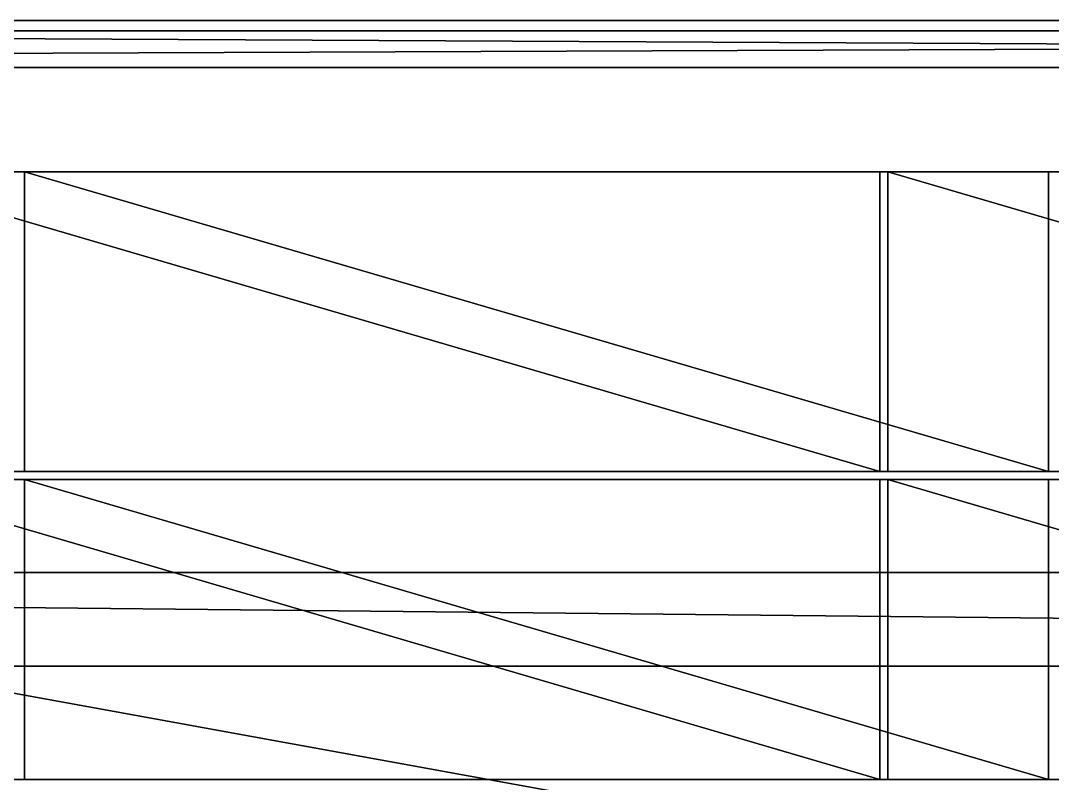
# Model space of a CAD drawing. Header units: millimetres. Extents: x -3100 to 14040, y -1280 to 1295.
# Drawn here: x 5416 to 6959, y 155 to 1295 of the extents above; entities that cross this region are included whole.
import ezdxf

# ---------------------------------------------------------------- set-up
doc = ezdxf.new("R2010")
doc.units = ezdxf.units.MM

msp = doc.modelspace()

# ---------------------------------------------------------------- linework, layer by layer
at = {"layer": 'CAD_75LAB'}
for points in [[(14040, 1295, 1250), (-40, 1295, 1250), (-40, 1295, 1320)], [(14040, 1295, 1320), (14040, 1295, 1250), (-40, 1295, 1320)], [(14040, 1225, 1250), (-40, 1225, 1250), (-40, 1295, 1250)], [(14040, 1295, 1250), (14040, 1225, 1250), (-40, 1295, 1250)], [(14040, 1225, 1320), (-40, 1295, 1320), (-40, 1225, 1320)], [(14040, 1295, 1320), (-40, 1295, 1320), (14040, 1225, 1320)], [(14040, 1280, 1160), (-40, 1280, 1160), (-40, 1280, 1250)], [(14040, 1280, 1250), (14040, 1280, 1160), (-40, 1280, 1250)], [(14040, -1280, 1160), (-40, -1280, 1160), (-40, 1280, 1160)], [(14040, 1280, 1160), (14040, -1280, 1160), (-40, 1280, 1160)], [(14040, -1280, 1250), (-40, 1280, 1250), (-40, -1280, 1250)], [(14040, 1280, 1250), (-40, 1280, 1250), (14040, -1280, 1250)], [(14040, 1280, 3995), (14040, 1280, 3940), (-40, 1280, 3940)], [(14040, 1280, 3995), (-40, 1280, 3940), (-40, 1280, 3995)], [(14040, 1280, 3940), (-40, 1225, 3940), (-40, 1280, 3940)], [(14040, 1280, 3940), (14040, 1225, 3940), (-40, 1225, 3940)], [(14040, 1280, 3995), (-40, 1280, 3995), (-40, 1225, 3995)], [(14040, 1280, 3995), (-40, 1225, 3995), (14040, 1225, 3995)], [(14040, 1225, 3995), (-40, 1225, 3940), (14040, 1225, 3940)], [(14040, 1225, 3995), (-40, 1225, 3995), (-40, 1225, 3940)], [(14040, 1225, 1250), (-40, 1225, 1320), (-40, 1225, 1250)], [(14040, 1225, 1320), (-40, 1225, 1320), (14040, 1225, 1250)], [(6701, 1069, 1367), (6701, 1069, 1253), (5170, 1069, 1253)], [(6701, 1069, 1367), (5170, 1069, 1253), (5170, 1069, 1367)], [(6701, 621, 1253), (5170, 621, 1253), (5170, 1069, 1253)], [(6701, 1069, 1253), (6701, 621, 1253), (5170, 1069, 1253)], [(6701, 621, 1367), (5170, 1069, 1367), (5170, 621, 1367)], [(6701, 1069, 1367), (5170, 1069, 1367), (6701, 621, 1367)], [(6701, 1069, 1487), (6701, 1069, 1373), (5170, 1069, 1373)], [(6701, 1069, 1487), (5170, 1069, 1373), (5170, 1069, 1487)], [(6701, 621, 1373), (5170, 621, 1373), (5170, 1069, 1373)], [(6701, 1069, 1373), (6701, 621, 1373), (5170, 1069, 1373)], [(6701, 621, 1487), (5170, 1069, 1487), (5170, 621, 1487)], [(6701, 1069, 1487), (5170, 1069, 1487), (6701, 621, 1487)], [(6701, 1069, 1607), (6701, 1069, 1493), (5170, 1069, 1493)], [(6701, 1069, 1607), (5170, 1069, 1493), (5170, 1069, 1607)], [(6701, 621, 1493), (5170, 621, 1493), (5170, 1069, 1493)], [(6701, 1069, 1493), (6701, 621, 1493), (5170, 1069, 1493)], [(6701, 621, 1607), (5170, 1069, 1607), (5170, 621, 1607)], [(6701, 1069, 1607), (5170, 1069, 1607), (6701, 621, 1607)], [(5422, 621, 1613), (5422, 1069, 1727), (5422, 1069, 1613)], [(5422, 621, 1727), (5422, 1069, 1727), (5422, 621, 1613)], [(6953, 1069, 1727), (6953, 1069, 1613), (5422, 1069, 1613)], [(6953, 1069, 1727), (5422, 1069, 1613), (5422, 1069, 1727)], [(6953, 621, 1613), (5422, 621, 1613), (5422, 1069, 1613)], [(6953, 1069, 1613), (6953, 621, 1613), (5422, 1069, 1613)], [(6953, 621, 1727), (5422, 1069, 1727), (5422, 621, 1727)], [(6953, 1069, 1727), (5422, 1069, 1727), (6953, 621, 1727)], [(5422, 621, 1733), (5422, 1069, 1847), (5422, 1069, 1733)], [(5422, 621, 1847), (5422, 1069, 1847), (5422, 621, 1733)], [(6953, 1069, 1847), (6953, 1069, 1733), (5422, 1069, 1733)], [(6953, 1069, 1847), (5422, 1069, 1733), (5422, 1069, 1847)], [(6953, 621, 1733), (5422, 621, 1733), (5422, 1069, 1733)], [(6953, 1069, 1733), (6953, 621, 1733), (5422, 1069, 1733)], [(6953, 621, 1847), (5422, 1069, 1847), (5422, 621, 1847)], [(6953, 1069, 1847), (5422, 1069, 1847), (6953, 621, 1847)], [(5422, 621, 1853), (5422, 1069, 1967), (5422, 1069, 1853)], [(5422, 621, 1967), (5422, 1069, 1967), (5422, 621, 1853)], [(6953, 1069, 1967), (6953, 1069, 1853), (5422, 1069, 1853)], [(6953, 1069, 1967), (5422, 1069, 1853), (5422, 1069, 1967)], [(6953, 621, 1853), (5422, 621, 1853), (5422, 1069, 1853)], [(6953, 1069, 1853), (6953, 621, 1853), (5422, 1069, 1853)], [(6953, 621, 1967), (5422, 1069, 1967), (5422, 621, 1967)], [(6953, 1069, 1967), (5422, 1069, 1967), (6953, 621, 1967)], [(5422, 621, 1973), (5422, 1069, 2087), (5422, 1069, 1973)], [(5422, 621, 2087), (5422, 1069, 2087), (5422, 621, 1973)], [(6953, 1069, 2087), (6953, 1069, 1973), (5422, 1069, 1973)], [(6953, 1069, 2087), (5422, 1069, 1973), (5422, 1069, 2087)], [(6953, 621, 1973), (5422, 621, 1973), (5422, 1069, 1973)], [(6953, 1069, 1973), (6953, 621, 1973), (5422, 1069, 1973)], [(6953, 621, 2087), (5422, 1069, 2087), (5422, 621, 2087)], [(6953, 1069, 2087), (5422, 1069, 2087), (6953, 621, 2087)], [(5422, 621, 2093), (5422, 1069, 2207), (5422, 1069, 2093)], [(5422, 621, 2207), (5422, 1069, 2207), (5422, 621, 2093)], [(6953, 1069, 2207), (6953, 1069, 2093), (5422, 1069, 2093)], [(6953, 1069, 2207), (5422, 1069, 2093), (5422, 1069, 2207)], [(6953, 621, 2093), (5422, 621, 2093), (5422, 1069, 2093)], [(6953, 1069, 2093), (6953, 621, 2093), (5422, 1069, 2093)], [(6953, 621, 2207), (5422, 1069, 2207), (5422, 621, 2207)], [(6953, 1069, 2207), (5422, 1069, 2207), (6953, 621, 2207)], [(5422, 621, 2213), (5422, 1069, 2327), (5422, 1069, 2213)], [(5422, 621, 2327), (5422, 1069, 2327), (5422, 621, 2213)], [(6953, 1069, 2327), (6953, 1069, 2213), (5422, 1069, 2213)], [(6953, 1069, 2327), (5422, 1069, 2213), (5422, 1069, 2327)], [(6953, 621, 2213), (5422, 621, 2213), (5422, 1069, 2213)], [(6953, 1069, 2213), (6953, 621, 2213), (5422, 1069, 2213)], [(6953, 621, 2327), (5422, 1069, 2327), (5422, 621, 2327)], [(6953, 1069, 2327), (5422, 1069, 2327), (6953, 621, 2327)], [(5422, 621, 2333), (5422, 1069, 2447), (5422, 1069, 2333)], [(5422, 621, 2447), (5422, 1069, 2447), (5422, 621, 2333)], [(6953, 1069, 2447), (6953, 1069, 2333), (5422, 1069, 2333)], [(6953, 1069, 2447), (5422, 1069, 2333), (5422, 1069, 2447)], [(6953, 621, 2333), (5422, 621, 2333), (5422, 1069, 2333)], [(6953, 1069, 2333), (6953, 621, 2333), (5422, 1069, 2333)], [(6953, 621, 2447), (5422, 1069, 2447), (5422, 621, 2447)], [(6953, 1069, 2447), (5422, 1069, 2447), (6953, 621, 2447)], [(5422, 621, 2453), (5422, 1069, 2567), (5422, 1069, 2453)], [(5422, 621, 2567), (5422, 1069, 2567), (5422, 621, 2453)], [(6953, 1069, 2567), (6953, 1069, 2453), (5422, 1069, 2453)], [(6953, 1069, 2567), (5422, 1069, 2453), (5422, 1069, 2567)], [(6953, 621, 2453), (5422, 621, 2453), (5422, 1069, 2453)], [(6953, 1069, 2453), (6953, 621, 2453), (5422, 1069, 2453)], [(6953, 621, 2567), (5422, 1069, 2567), (5422, 621, 2567)], [(6953, 1069, 2567), (5422, 1069, 2567), (6953, 621, 2567)], [(5422, 621, 2573), (5422, 1069, 2687), (5422, 1069, 2573)], [(5422, 621, 2687), (5422, 1069, 2687), (5422, 621, 2573)], [(6953, 1069, 2687), (6953, 1069, 2573), (5422, 1069, 2573)], [(6953, 1069, 2687), (5422, 1069, 2573), (5422, 1069, 2687)], [(6953, 621, 2573), (5422, 621, 2573), (5422, 1069, 2573)], [(6953, 1069, 2573), (6953, 621, 2573), (5422, 1069, 2573)], [(6953, 621, 2687), (5422, 1069, 2687), (5422, 621, 2687)], [(6953, 1069, 2687), (5422, 1069, 2687), (6953, 621, 2687)], [(5422, 621, 2693), (5422, 1069, 2807), (5422, 1069, 2693)], [(5422, 621, 2807), (5422, 1069, 2807), (5422, 621, 2693)], [(6953, 1069, 2807), (6953, 1069, 2693), (5422, 1069, 2693)], [(6953, 1069, 2807), (5422, 1069, 2693), (5422, 1069, 2807)], [(6953, 621, 2693), (5422, 621, 2693), (5422, 1069, 2693)], [(6953, 1069, 2693), (6953, 621, 2693), (5422, 1069, 2693)], [(6953, 621, 2807), (5422, 1069, 2807), (5422, 621, 2807)], [(6953, 1069, 2807), (5422, 1069, 2807), (6953, 621, 2807)], [(5422, 621, 2813), (5422, 1069, 2927), (5422, 1069, 2813)], [(5422, 621, 2927), (5422, 1069, 2927), (5422, 621, 2813)], [(6953, 1069, 2927), (6953, 1069, 2813), (5422, 1069, 2813)], [(6953, 1069, 2927), (5422, 1069, 2813), (5422, 1069, 2927)], [(6953, 621, 2813), (5422, 621, 2813), (5422, 1069, 2813)], [(6953, 1069, 2813), (6953, 621, 2813), (5422, 1069, 2813)], [(6953, 621, 2927), (5422, 1069, 2927), (5422, 621, 2927)], [(6953, 1069, 2927), (5422, 1069, 2927), (6953, 621, 2927)], [(5422, 621, 2933), (5422, 1069, 3047), (5422, 1069, 2933)], [(5422, 621, 3047), (5422, 1069, 3047), (5422, 621, 2933)], [(6953, 1069, 3047), (6953, 1069, 2933), (5422, 1069, 2933)], [(6953, 1069, 3047), (5422, 1069, 2933), (5422, 1069, 3047)], [(6953, 621, 2933), (5422, 621, 2933), (5422, 1069, 2933)], [(6953, 1069, 2933), (6953, 621, 2933), (5422, 1069, 2933)], [(6953, 621, 3047), (5422, 1069, 3047), (5422, 621, 3047)], [(6953, 1069, 3047), (5422, 1069, 3047), (6953, 621, 3047)], [(5422, 621, 3053), (5422, 1069, 3167), (5422, 1069, 3053)], [(5422, 621, 3167), (5422, 1069, 3167), (5422, 621, 3053)], [(6953, 1069, 3167), (6953, 1069, 3053), (5422, 1069, 3053)], [(6953, 1069, 3167), (5422, 1069, 3053), (5422, 1069, 3167)], [(6953, 621, 3053), (5422, 621, 3053), (5422, 1069, 3053)], [(6953, 1069, 3053), (6953, 621, 3053), (5422, 1069, 3053)], [(6953, 621, 3167), (5422, 1069, 3167), (5422, 621, 3167)], [(6953, 1069, 3167), (5422, 1069, 3167), (6953, 621, 3167)], [(5422, 621, 3173), (5422, 1069, 3287), (5422, 1069, 3173)], [(5422, 621, 3287), (5422, 1069, 3287), (5422, 621, 3173)], [(6953, 1069, 3287), (6953, 1069, 3173), (5422, 1069, 3173)], [(6953, 1069, 3287), (5422, 1069, 3173), (5422, 1069, 3287)], [(6953, 621, 3173), (5422, 621, 3173), (5422, 1069, 3173)], [(6953, 1069, 3173), (6953, 621, 3173), (5422, 1069, 3173)], [(6953, 621, 3287), (5422, 1069, 3287), (5422, 621, 3287)], [(6953, 1069, 3287), (5422, 1069, 3287), (6953, 621, 3287)], [(5422, 621, 3293), (5422, 1069, 3407), (5422, 1069, 3293)], [(5422, 621, 3407), (5422, 1069, 3407), (5422, 621, 3293)], [(6953, 1069, 3407), (6953, 1069, 3293), (5422, 1069, 3293)], [(6953, 1069, 3407), (5422, 1069, 3293), (5422, 1069, 3407)], [(6953, 621, 3293), (5422, 621, 3293), (5422, 1069, 3293)], [(6953, 1069, 3293), (6953, 621, 3293), (5422, 1069, 3293)], [(6953, 621, 3407), (5422, 1069, 3407), (5422, 621, 3407)], [(6953, 1069, 3407), (5422, 1069, 3407), (6953, 621, 3407)], [(5422, 621, 3413), (5422, 1069, 3527), (5422, 1069, 3413)], [(5422, 621, 3527), (5422, 1069, 3527), (5422, 621, 3413)], [(6953, 1069, 3527), (6953, 1069, 3413), (5422, 1069, 3413)], [(6953, 1069, 3527), (5422, 1069, 3413), (5422, 1069, 3527)], [(6953, 621, 3413), (5422, 621, 3413), (5422, 1069, 3413)], [(6953, 1069, 3413), (6953, 621, 3413), (5422, 1069, 3413)], [(6953, 621, 3527), (5422, 1069, 3527), (5422, 621, 3527)], [(6953, 1069, 3527), (5422, 1069, 3527), (6953, 621, 3527)], [(5422, 621, 3533), (5422, 1069, 3647), (5422, 1069, 3533)], [(5422, 621, 3647), (5422, 1069, 3647), (5422, 621, 3533)], [(6953, 1069, 3647), (6953, 1069, 3533), (5422, 1069, 3533)], [(6953, 1069, 3647), (5422, 1069, 3533), (5422, 1069, 3647)], [(6953, 621, 3533), (5422, 621, 3533), (5422, 1069, 3533)], [(6953, 1069, 3533), (6953, 621, 3533), (5422, 1069, 3533)], [(6953, 621, 3647), (5422, 1069, 3647), (5422, 621, 3647)], [(6953, 1069, 3647), (5422, 1069, 3647), (6953, 621, 3647)], [(5422, 621, 3653), (5422, 1069, 3767), (5422, 1069, 3653)], [(5422, 621, 3767), (5422, 1069, 3767), (5422, 621, 3653)], [(6953, 1069, 3767), (6953, 1069, 3653), (5422, 1069, 3653)], [(6953, 1069, 3767), (5422, 1069, 3653), (5422, 1069, 3767)], [(6953, 621, 3653), (5422, 621, 3653), (5422, 1069, 3653)], [(6953, 1069, 3653), (6953, 621, 3653), (5422, 1069, 3653)], [(6953, 621, 3767), (5422, 1069, 3767), (5422, 621, 3767)], [(6953, 1069, 3767), (5422, 1069, 3767), (6953, 621, 3767)], [(5422, 621, 3773), (5422, 1069, 3887), (5422, 1069, 3773)], [(5422, 621, 3887), (5422, 1069, 3887), (5422, 621, 3773)], [(6953, 1069, 3887), (6953, 1069, 3773), (5422, 1069, 3773)], [(6953, 1069, 3887), (5422, 1069, 3773), (5422, 1069, 3887)], [(6953, 621, 3773), (5422, 621, 3773), (5422, 1069, 3773)], [(6953, 1069, 3773), (6953, 621, 3773), (5422, 1069, 3773)], [(6953, 621, 3887), (5422, 1069, 3887), (5422, 621, 3887)], [(6953, 1069, 3887), (5422, 1069, 3887), (6953, 621, 3887)], [(6701, 621, 1253), (6701, 1069, 1253), (6701, 1069, 1367)], [(6701, 621, 1367), (6701, 621, 1253), (6701, 1069, 1367)], [(6701, 621, 1373), (6701, 1069, 1373), (6701, 1069, 1487)], [(6701, 621, 1487), (6701, 621, 1373), (6701, 1069, 1487)], [(6701, 621, 1493), (6701, 1069, 1493), (6701, 1069, 1607)], [(6701, 621, 1607), (6701, 621, 1493), (6701, 1069, 1607)], [(6713, 621, 1253), (6713, 1069, 1367), (6713, 1069, 1253)], [(6713, 621, 1367), (6713, 1069, 1367), (6713, 621, 1253)], [(8244, 1069, 1367), (8244, 1069, 1253), (6713, 1069, 1253)], [(8244, 1069, 1367), (6713, 1069, 1253), (6713, 1069, 1367)], [(8244, 621, 1253), (6713, 621, 1253), (6713, 1069, 1253)], [(8244, 1069, 1253), (8244, 621, 1253), (6713, 1069, 1253)], [(8244, 621, 1367), (6713, 1069, 1367), (6713, 621, 1367)], [(8244, 1069, 1367), (6713, 1069, 1367), (8244, 621, 1367)], [(6713, 621, 1373), (6713, 1069, 1487), (6713, 1069, 1373)], [(6713, 621, 1487), (6713, 1069, 1487), (6713, 621, 1373)], [(8244, 1069, 1487), (8244, 1069, 1373), (6713, 1069, 1373)], [(8244, 1069, 1487), (6713, 1069, 1373), (6713, 1069, 1487)], [(8244, 621, 1373), (6713, 621, 1373), (6713, 1069, 1373)], [(8244, 1069, 1373), (8244, 621, 1373), (6713, 1069, 1373)], [(8244, 621, 1487), (6713, 1069, 1487), (6713, 621, 1487)], [(8244, 1069, 1487), (6713, 1069, 1487), (8244, 621, 1487)], [(6713, 621, 1493), (6713, 1069, 1607), (6713, 1069, 1493)], [(6713, 621, 1607), (6713, 1069, 1607), (6713, 621, 1493)], [(8244, 1069, 1607), (8244, 1069, 1493), (6713, 1069, 1493)], [(8244, 1069, 1607), (6713, 1069, 1493), (6713, 1069, 1607)], [(8244, 621, 1493), (6713, 621, 1493), (6713, 1069, 1493)], [(8244, 1069, 1493), (8244, 621, 1493), (6713, 1069, 1493)], [(8244, 621, 1607), (6713, 1069, 1607), (6713, 621, 1607)], [(8244, 1069, 1607), (6713, 1069, 1607), (8244, 621, 1607)], [(6953, 621, 1613), (6953, 1069, 1613), (6953, 1069, 1727)], [(6953, 621, 1727), (6953, 621, 1613), (6953, 1069, 1727)], [(6953, 621, 1733), (6953, 1069, 1733), (6953, 1069, 1847)], [(6953, 621, 1847), (6953, 621, 1733), (6953, 1069, 1847)], [(6953, 621, 1853), (6953, 1069, 1853), (6953, 1069, 1967)], [(6953, 621, 1967), (6953, 621, 1853), (6953, 1069, 1967)], [(6953, 621, 1973), (6953, 1069, 1973), (6953, 1069, 2087)], [(6953, 621, 2087), (6953, 621, 1973), (6953, 1069, 2087)], [(6953, 621, 2093), (6953, 1069, 2093), (6953, 1069, 2207)], [(6953, 621, 2207), (6953, 621, 2093), (6953, 1069, 2207)], [(6953, 621, 2213), (6953, 1069, 2213), (6953, 1069, 2327)], [(6953, 621, 2327), (6953, 621, 2213), (6953, 1069, 2327)], [(6953, 621, 2333), (6953, 1069, 2333), (6953, 1069, 2447)], [(6953, 621, 2447), (6953, 621, 2333), (6953, 1069, 2447)], [(6953, 621, 2453), (6953, 1069, 2453), (6953, 1069, 2567)], [(6953, 621, 2567), (6953, 621, 2453), (6953, 1069, 2567)], [(6953, 621, 2573), (6953, 1069, 2573), (6953, 1069, 2687)], [(6953, 621, 2687), (6953, 621, 2573), (6953, 1069, 2687)], [(6953, 621, 2693), (6953, 1069, 2693), (6953, 1069, 2807)], [(6953, 621, 2807), (6953, 621, 2693), (6953, 1069, 2807)], [(6953, 621, 2813), (6953, 1069, 2813), (6953, 1069, 2927)], [(6953, 621, 2927), (6953, 621, 2813), (6953, 1069, 2927)], [(6953, 621, 2933), (6953, 1069, 2933), (6953, 1069, 3047)], [(6953, 621, 3047), (6953, 621, 2933), (6953, 1069, 3047)], [(6953, 621, 3053), (6953, 1069, 3053), (6953, 1069, 3167)], [(6953, 621, 3167), (6953, 621, 3053), (6953, 1069, 3167)], [(6953, 621, 3173), (6953, 1069, 3173), (6953, 1069, 3287)], [(6953, 621, 3287), (6953, 621, 3173), (6953, 1069, 3287)], [(6953, 621, 3293), (6953, 1069, 3293), (6953, 1069, 3407)], [(6953, 621, 3407), (6953, 621, 3293), (6953, 1069, 3407)], [(6953, 621, 3413), (6953, 1069, 3413), (6953, 1069, 3527)], [(6953, 621, 3527), (6953, 621, 3413), (6953, 1069, 3527)], [(6953, 621, 3533), (6953, 1069, 3533), (6953, 1069, 3647)], [(6953, 621, 3647), (6953, 621, 3533), (6953, 1069, 3647)], [(6953, 621, 3653), (6953, 1069, 3653), (6953, 1069, 3767)], [(6953, 621, 3767), (6953, 621, 3653), (6953, 1069, 3767)], [(6953, 621, 3773), (6953, 1069, 3773), (6953, 1069, 3887)], [(6953, 621, 3887), (6953, 621, 3773), (6953, 1069, 3887)], [(6701, 621, 1367), (5170, 621, 1253), (6701, 621, 1253)], [(6701, 621, 1367), (5170, 621, 1367), (5170, 621, 1253)], [(6701, 621, 1487), (5170, 621, 1373), (6701, 621, 1373)], [(6701, 621, 1487), (5170, 621, 1487), (5170, 621, 1373)], [(6701, 621, 1607), (5170, 621, 1493), (6701, 621, 1493)], [(6701, 621, 1607), (5170, 621, 1607), (5170, 621, 1493)], [(6953, 621, 1727), (5422, 621, 1613), (6953, 621, 1613)], [(6953, 621, 1727), (5422, 621, 1727), (5422, 621, 1613)], [(6953, 621, 1847), (5422, 621, 1733), (6953, 621, 1733)], [(6953, 621, 1847), (5422, 621, 1847), (5422, 621, 1733)], [(6953, 621, 1967), (5422, 621, 1853), (6953, 621, 1853)], [(6953, 621, 1967), (5422, 621, 1967), (5422, 621, 1853)], [(6953, 621, 2087), (5422, 621, 1973), (6953, 621, 1973)], [(6953, 621, 2087), (5422, 621, 2087), (5422, 621, 1973)], [(6953, 621, 2207), (5422, 621, 2093), (6953, 621, 2093)], [(6953, 621, 2207), (5422, 621, 2207), (5422, 621, 2093)], [(6953, 621, 2327), (5422, 621, 2213), (6953, 621, 2213)], [(6953, 621, 2327), (5422, 621, 2327), (5422, 621, 2213)], [(6953, 621, 2447), (5422, 621, 2333), (6953, 621, 2333)], [(6953, 621, 2447), (5422, 621, 2447), (5422, 621, 2333)], [(6953, 621, 2567), (5422, 621, 2453), (6953, 621, 2453)], [(6953, 621, 2567), (5422, 621, 2567), (5422, 621, 2453)], [(6953, 621, 2687), (5422, 621, 2573), (6953, 621, 2573)], [(6953, 621, 2687), (5422, 621, 2687), (5422, 621, 2573)], [(6953, 621, 2807), (5422, 621, 2693), (6953, 621, 2693)], [(6953, 621, 2807), (5422, 621, 2807), (5422, 621, 2693)], [(6953, 621, 2927), (5422, 621, 2813), (6953, 621, 2813)], [(6953, 621, 2927), (5422, 621, 2927), (5422, 621, 2813)], [(6953, 621, 3047), (5422, 621, 2933), (6953, 621, 2933)], [(6953, 621, 3047), (5422, 621, 3047), (5422, 621, 2933)], [(6953, 621, 3167), (5422, 621, 3053), (6953, 621, 3053)], [(6953, 621, 3167), (5422, 621, 3167), (5422, 621, 3053)], [(6953, 621, 3287), (5422, 621, 3173), (6953, 621, 3173)], [(6953, 621, 3287), (5422, 621, 3287), (5422, 621, 3173)], [(6953, 621, 3407), (5422, 621, 3293), (6953, 621, 3293)], [(6953, 621, 3407), (5422, 621, 3407), (5422, 621, 3293)], [(6953, 621, 3527), (5422, 621, 3413), (6953, 621, 3413)], [(6953, 621, 3527), (5422, 621, 3527), (5422, 621, 3413)], [(6953, 621, 3647), (5422, 621, 3533), (6953, 621, 3533)], [(6953, 621, 3647), (5422, 621, 3647), (5422, 621, 3533)], [(6953, 621, 3767), (5422, 621, 3653), (6953, 621, 3653)], [(6953, 621, 3767), (5422, 621, 3767), (5422, 621, 3653)], [(6953, 621, 3887), (5422, 621, 3773), (6953, 621, 3773)], [(6953, 621, 3887), (5422, 621, 3887), (5422, 621, 3773)], [(8244, 621, 1367), (6713, 621, 1253), (8244, 621, 1253)], [(8244, 621, 1367), (6713, 621, 1367), (6713, 621, 1253)], [(8244, 621, 1487), (6713, 621, 1373), (8244, 621, 1373)], [(8244, 621, 1487), (6713, 621, 1487), (6713, 621, 1373)], [(8244, 621, 1607), (6713, 621, 1493), (8244, 621, 1493)], [(8244, 621, 1607), (6713, 621, 1607), (6713, 621, 1493)], [(6701, 609, 1367), (6701, 609, 1253), (5170, 609, 1253)], [(6701, 609, 1367), (5170, 609, 1253), (5170, 609, 1367)], [(6701, 161, 1253), (5170, 161, 1253), (5170, 609, 1253)], [(6701, 609, 1253), (6701, 161, 1253), (5170, 609, 1253)], [(6701, 161, 1367), (5170, 609, 1367), (5170, 161, 1367)], [(6701, 609, 1367), (5170, 609, 1367), (6701, 161, 1367)], [(6701, 609, 1487), (6701, 609, 1373), (5170, 609, 1373)], [(6701, 609, 1487), (5170, 609, 1373), (5170, 609, 1487)], [(6701, 161, 1373), (5170, 161, 1373), (5170, 609, 1373)], [(6701, 609, 1373), (6701, 161, 1373), (5170, 609, 1373)], [(6701, 161, 1487), (5170, 609, 1487), (5170, 161, 1487)], [(6701, 609, 1487), (5170, 609, 1487), (6701, 161, 1487)], [(6701, 609, 1607), (6701, 609, 1493), (5170, 609, 1493)], [(6701, 609, 1607), (5170, 609, 1493), (5170, 609, 1607)], [(6701, 161, 1493), (5170, 161, 1493), (5170, 609, 1493)], [(6701, 609, 1493), (6701, 161, 1493), (5170, 609, 1493)], [(6701, 161, 1607), (5170, 609, 1607), (5170, 161, 1607)], [(6701, 609, 1607), (5170, 609, 1607), (6701, 161, 1607)], [(5422, 161, 1613), (5422, 609, 1727), (5422, 609, 1613)], [(5422, 161, 1727), (5422, 609, 1727), (5422, 161, 1613)], [(6953, 609, 1727), (6953, 609, 1613), (5422, 609, 1613)], [(6953, 609, 1727), (5422, 609, 1613), (5422, 609, 1727)], [(6953, 161, 1613), (5422, 161, 1613), (5422, 609, 1613)], [(6953, 609, 1613), (6953, 161, 1613), (5422, 609, 1613)], [(6953, 161, 1727), (5422, 609, 1727), (5422, 161, 1727)], [(6953, 609, 1727), (5422, 609, 1727), (6953, 161, 1727)], [(5422, 161, 1733), (5422, 609, 1847), (5422, 609, 1733)], [(5422, 161, 1847), (5422, 609, 1847), (5422, 161, 1733)], [(6953, 609, 1847), (6953, 609, 1733), (5422, 609, 1733)], [(6953, 609, 1847), (5422, 609, 1733), (5422, 609, 1847)], [(6953, 161, 1733), (5422, 161, 1733), (5422, 609, 1733)], [(6953, 609, 1733), (6953, 161, 1733), (5422, 609, 1733)], [(6953, 161, 1847), (5422, 609, 1847), (5422, 161, 1847)], [(6953, 609, 1847), (5422, 609, 1847), (6953, 161, 1847)], [(5422, 161, 1853), (5422, 609, 1967), (5422, 609, 1853)], [(5422, 161, 1967), (5422, 609, 1967), (5422, 161, 1853)], [(6953, 609, 1967), (6953, 609, 1853), (5422, 609, 1853)], [(6953, 609, 1967), (5422, 609, 1853), (5422, 609, 1967)], [(6953, 161, 1853), (5422, 161, 1853), (5422, 609, 1853)], [(6953, 609, 1853), (6953, 161, 1853), (5422, 609, 1853)], [(6953, 161, 1967), (5422, 609, 1967), (5422, 161, 1967)], [(6953, 609, 1967), (5422, 609, 1967), (6953, 161, 1967)], [(5422, 161, 1973), (5422, 609, 2087), (5422, 609, 1973)], [(5422, 161, 2087), (5422, 609, 2087), (5422, 161, 1973)], [(6953, 609, 2087), (6953, 609, 1973), (5422, 609, 1973)], [(6953, 609, 2087), (5422, 609, 1973), (5422, 609, 2087)], [(6953, 161, 1973), (5422, 161, 1973), (5422, 609, 1973)], [(6953, 609, 1973), (6953, 161, 1973), (5422, 609, 1973)], [(6953, 161, 2087), (5422, 609, 2087), (5422, 161, 2087)], [(6953, 609, 2087), (5422, 609, 2087), (6953, 161, 2087)], [(5422, 161, 2093), (5422, 609, 2207), (5422, 609, 2093)], [(5422, 161, 2207), (5422, 609, 2207), (5422, 161, 2093)], [(6953, 609, 2207), (6953, 609, 2093), (5422, 609, 2093)], [(6953, 609, 2207), (5422, 609, 2093), (5422, 609, 2207)], [(6953, 161, 2093), (5422, 161, 2093), (5422, 609, 2093)], [(6953, 609, 2093), (6953, 161, 2093), (5422, 609, 2093)], [(6953, 161, 2207), (5422, 609, 2207), (5422, 161, 2207)], [(6953, 609, 2207), (5422, 609, 2207), (6953, 161, 2207)], [(5422, 161, 2213), (5422, 609, 2327), (5422, 609, 2213)], [(5422, 161, 2327), (5422, 609, 2327), (5422, 161, 2213)], [(6953, 609, 2327), (6953, 609, 2213), (5422, 609, 2213)], [(6953, 609, 2327), (5422, 609, 2213), (5422, 609, 2327)], [(6953, 161, 2213), (5422, 161, 2213), (5422, 609, 2213)], [(6953, 609, 2213), (6953, 161, 2213), (5422, 609, 2213)], [(6953, 161, 2327), (5422, 609, 2327), (5422, 161, 2327)], [(6953, 609, 2327), (5422, 609, 2327), (6953, 161, 2327)], [(5422, 161, 2333), (5422, 609, 2447), (5422, 609, 2333)], [(5422, 161, 2447), (5422, 609, 2447), (5422, 161, 2333)], [(6953, 609, 2447), (6953, 609, 2333), (5422, 609, 2333)], [(6953, 609, 2447), (5422, 609, 2333), (5422, 609, 2447)], [(6953, 161, 2333), (5422, 161, 2333), (5422, 609, 2333)], [(6953, 609, 2333), (6953, 161, 2333), (5422, 609, 2333)], [(6953, 161, 2447), (5422, 609, 2447), (5422, 161, 2447)], [(6953, 609, 2447), (5422, 609, 2447), (6953, 161, 2447)], [(5422, 161, 2453), (5422, 609, 2567), (5422, 609, 2453)], [(5422, 161, 2567), (5422, 609, 2567), (5422, 161, 2453)], [(6953, 609, 2567), (6953, 609, 2453), (5422, 609, 2453)], [(6953, 609, 2567), (5422, 609, 2453), (5422, 609, 2567)], [(6953, 161, 2453), (5422, 161, 2453), (5422, 609, 2453)], [(6953, 609, 2453), (6953, 161, 2453), (5422, 609, 2453)], [(6953, 161, 2567), (5422, 609, 2567), (5422, 161, 2567)], [(6953, 609, 2567), (5422, 609, 2567), (6953, 161, 2567)], [(5422, 161, 2573), (5422, 609, 2687), (5422, 609, 2573)], [(5422, 161, 2687), (5422, 609, 2687), (5422, 161, 2573)], [(6953, 609, 2687), (6953, 609, 2573), (5422, 609, 2573)], [(6953, 609, 2687), (5422, 609, 2573), (5422, 609, 2687)], [(6953, 161, 2573), (5422, 161, 2573), (5422, 609, 2573)], [(6953, 609, 2573), (6953, 161, 2573), (5422, 609, 2573)], [(6953, 161, 2687), (5422, 609, 2687), (5422, 161, 2687)], [(6953, 609, 2687), (5422, 609, 2687), (6953, 161, 2687)], [(5422, 161, 2693), (5422, 609, 2807), (5422, 609, 2693)], [(5422, 161, 2807), (5422, 609, 2807), (5422, 161, 2693)], [(6953, 609, 2807), (6953, 609, 2693), (5422, 609, 2693)], [(6953, 609, 2807), (5422, 609, 2693), (5422, 609, 2807)], [(6953, 161, 2693), (5422, 161, 2693), (5422, 609, 2693)], [(6953, 609, 2693), (6953, 161, 2693), (5422, 609, 2693)], [(6953, 161, 2807), (5422, 609, 2807), (5422, 161, 2807)], [(6953, 609, 2807), (5422, 609, 2807), (6953, 161, 2807)], [(5422, 161, 2813), (5422, 609, 2927), (5422, 609, 2813)], [(5422, 161, 2927), (5422, 609, 2927), (5422, 161, 2813)], [(6953, 609, 2927), (6953, 609, 2813), (5422, 609, 2813)], [(6953, 609, 2927), (5422, 609, 2813), (5422, 609, 2927)], [(6953, 161, 2813), (5422, 161, 2813), (5422, 609, 2813)], [(6953, 609, 2813), (6953, 161, 2813), (5422, 609, 2813)], [(6953, 161, 2927), (5422, 609, 2927), (5422, 161, 2927)], [(6953, 609, 2927), (5422, 609, 2927), (6953, 161, 2927)], [(5422, 161, 2933), (5422, 609, 3047), (5422, 609, 2933)], [(5422, 161, 3047), (5422, 609, 3047), (5422, 161, 2933)], [(6953, 609, 3047), (6953, 609, 2933), (5422, 609, 2933)], [(6953, 609, 3047), (5422, 609, 2933), (5422, 609, 3047)], [(6953, 161, 2933), (5422, 161, 2933), (5422, 609, 2933)], [(6953, 609, 2933), (6953, 161, 2933), (5422, 609, 2933)], [(6953, 161, 3047), (5422, 609, 3047), (5422, 161, 3047)], [(6953, 609, 3047), (5422, 609, 3047), (6953, 161, 3047)], [(5422, 161, 3053), (5422, 609, 3167), (5422, 609, 3053)], [(5422, 161, 3167), (5422, 609, 3167), (5422, 161, 3053)], [(6953, 609, 3167), (6953, 609, 3053), (5422, 609, 3053)], [(6953, 609, 3167), (5422, 609, 3053), (5422, 609, 3167)], [(6953, 161, 3053), (5422, 161, 3053), (5422, 609, 3053)], [(6953, 609, 3053), (6953, 161, 3053), (5422, 609, 3053)], [(6953, 161, 3167), (5422, 609, 3167), (5422, 161, 3167)], [(6953, 609, 3167), (5422, 609, 3167), (6953, 161, 3167)], [(5422, 161, 3173), (5422, 609, 3287), (5422, 609, 3173)], [(5422, 161, 3287), (5422, 609, 3287), (5422, 161, 3173)], [(6953, 609, 3287), (6953, 609, 3173), (5422, 609, 3173)], [(6953, 609, 3287), (5422, 609, 3173), (5422, 609, 3287)], [(6953, 161, 3173), (5422, 161, 3173), (5422, 609, 3173)], [(6953, 609, 3173), (6953, 161, 3173), (5422, 609, 3173)], [(6953, 161, 3287), (5422, 609, 3287), (5422, 161, 3287)], [(6953, 609, 3287), (5422, 609, 3287), (6953, 161, 3287)], [(5422, 161, 3293), (5422, 609, 3407), (5422, 609, 3293)], [(5422, 161, 3407), (5422, 609, 3407), (5422, 161, 3293)], [(6953, 609, 3407), (6953, 609, 3293), (5422, 609, 3293)], [(6953, 609, 3407), (5422, 609, 3293), (5422, 609, 3407)], [(6953, 161, 3293), (5422, 161, 3293), (5422, 609, 3293)], [(6953, 609, 3293), (6953, 161, 3293), (5422, 609, 3293)], [(6953, 161, 3407), (5422, 609, 3407), (5422, 161, 3407)], [(6953, 609, 3407), (5422, 609, 3407), (6953, 161, 3407)], [(5422, 161, 3413), (5422, 609, 3527), (5422, 609, 3413)], [(5422, 161, 3527), (5422, 609, 3527), (5422, 161, 3413)], [(6953, 609, 3527), (6953, 609, 3413), (5422, 609, 3413)], [(6953, 609, 3527), (5422, 609, 3413), (5422, 609, 3527)], [(6953, 161, 3413), (5422, 161, 3413), (5422, 609, 3413)], [(6953, 609, 3413), (6953, 161, 3413), (5422, 609, 3413)], [(6953, 161, 3527), (5422, 609, 3527), (5422, 161, 3527)], [(6953, 609, 3527), (5422, 609, 3527), (6953, 161, 3527)], [(5422, 161, 3533), (5422, 609, 3647), (5422, 609, 3533)], [(5422, 161, 3647), (5422, 609, 3647), (5422, 161, 3533)], [(6953, 609, 3647), (6953, 609, 3533), (5422, 609, 3533)], [(6953, 609, 3647), (5422, 609, 3533), (5422, 609, 3647)], [(6953, 161, 3533), (5422, 161, 3533), (5422, 609, 3533)], [(6953, 609, 3533), (6953, 161, 3533), (5422, 609, 3533)], [(6953, 161, 3647), (5422, 609, 3647), (5422, 161, 3647)], [(6953, 609, 3647), (5422, 609, 3647), (6953, 161, 3647)], [(5422, 161, 3653), (5422, 609, 3767), (5422, 609, 3653)], [(5422, 161, 3767), (5422, 609, 3767), (5422, 161, 3653)], [(6953, 609, 3767), (6953, 609, 3653), (5422, 609, 3653)], [(6953, 609, 3767), (5422, 609, 3653), (5422, 609, 3767)], [(6953, 161, 3653), (5422, 161, 3653), (5422, 609, 3653)], [(6953, 609, 3653), (6953, 161, 3653), (5422, 609, 3653)], [(6953, 161, 3767), (5422, 609, 3767), (5422, 161, 3767)], [(6953, 609, 3767), (5422, 609, 3767), (6953, 161, 3767)], [(5422, 161, 3773), (5422, 609, 3887), (5422, 609, 3773)], [(5422, 161, 3887), (5422, 609, 3887), (5422, 161, 3773)], [(6953, 609, 3887), (6953, 609, 3773), (5422, 609, 3773)], [(6953, 609, 3887), (5422, 609, 3773), (5422, 609, 3887)], [(6953, 161, 3773), (5422, 161, 3773), (5422, 609, 3773)], [(6953, 609, 3773), (6953, 161, 3773), (5422, 609, 3773)], [(6953, 161, 3887), (5422, 609, 3887), (5422, 161, 3887)], [(6953, 609, 3887), (5422, 609, 3887), (6953, 161, 3887)], [(6701, 161, 1253), (6701, 609, 1253), (6701, 609, 1367)], [(6701, 161, 1367), (6701, 161, 1253), (6701, 609, 1367)], [(6701, 161, 1373), (6701, 609, 1373), (6701, 609, 1487)], [(6701, 161, 1487), (6701, 161, 1373), (6701, 609, 1487)], [(6701, 161, 1493), (6701, 609, 1493), (6701, 609, 1607)], [(6701, 161, 1607), (6701, 161, 1493), (6701, 609, 1607)], [(6713, 161, 1253), (6713, 609, 1367), (6713, 609, 1253)], [(6713, 161, 1367), (6713, 609, 1367), (6713, 161, 1253)], [(8244, 609, 1367), (8244, 609, 1253), (6713, 609, 1253)], [(8244, 609, 1367), (6713, 609, 1253), (6713, 609, 1367)], [(8244, 161, 1253), (6713, 161, 1253), (6713, 609, 1253)], [(8244, 609, 1253), (8244, 161, 1253), (6713, 609, 1253)], [(8244, 161, 1367), (6713, 609, 1367), (6713, 161, 1367)], [(8244, 609, 1367), (6713, 609, 1367), (8244, 161, 1367)], [(6713, 161, 1373), (6713, 609, 1487), (6713, 609, 1373)], [(6713, 161, 1487), (6713, 609, 1487), (6713, 161, 1373)], [(8244, 609, 1487), (8244, 609, 1373), (6713, 609, 1373)], [(8244, 609, 1487), (6713, 609, 1373), (6713, 609, 1487)], [(8244, 161, 1373), (6713, 161, 1373), (6713, 609, 1373)], [(8244, 609, 1373), (8244, 161, 1373), (6713, 609, 1373)], [(8244, 161, 1487), (6713, 609, 1487), (6713, 161, 1487)], [(8244, 609, 1487), (6713, 609, 1487), (8244, 161, 1487)], [(6713, 161, 1493), (6713, 609, 1607), (6713, 609, 1493)], [(6713, 161, 1607), (6713, 609, 1607), (6713, 161, 1493)], [(8244, 609, 1607), (8244, 609, 1493), (6713, 609, 1493)], [(8244, 609, 1607), (6713, 609, 1493), (6713, 609, 1607)], [(8244, 161, 1493), (6713, 161, 1493), (6713, 609, 1493)], [(8244, 609, 1493), (8244, 161, 1493), (6713, 609, 1493)], [(8244, 161, 1607), (6713, 609, 1607), (6713, 161, 1607)], [(8244, 609, 1607), (6713, 609, 1607), (8244, 161, 1607)], [(6953, 161, 1613), (6953, 609, 1613), (6953, 609, 1727)], [(6953, 161, 1727), (6953, 161, 1613), (6953, 609, 1727)], [(6953, 161, 1733), (6953, 609, 1733), (6953, 609, 1847)], [(6953, 161, 1847), (6953, 161, 1733), (6953, 609, 1847)], [(6953, 161, 1853), (6953, 609, 1853), (6953, 609, 1967)], [(6953, 161, 1967), (6953, 161, 1853), (6953, 609, 1967)], [(6953, 161, 1973), (6953, 609, 1973), (6953, 609, 2087)], [(6953, 161, 2087), (6953, 161, 1973), (6953, 609, 2087)], [(6953, 161, 2093), (6953, 609, 2093), (6953, 609, 2207)], [(6953, 161, 2207), (6953, 161, 2093), (6953, 609, 2207)], [(6953, 161, 2213), (6953, 609, 2213), (6953, 609, 2327)], [(6953, 161, 2327), (6953, 161, 2213), (6953, 609, 2327)], [(6953, 161, 2333), (6953, 609, 2333), (6953, 609, 2447)], [(6953, 161, 2447), (6953, 161, 2333), (6953, 609, 2447)], [(6953, 161, 2453), (6953, 609, 2453), (6953, 609, 2567)], [(6953, 161, 2567), (6953, 161, 2453), (6953, 609, 2567)], [(6953, 161, 2573), (6953, 609, 2573), (6953, 609, 2687)], [(6953, 161, 2687), (6953, 161, 2573), (6953, 609, 2687)], [(6953, 161, 2693), (6953, 609, 2693), (6953, 609, 2807)], [(6953, 161, 2807), (6953, 161, 2693), (6953, 609, 2807)], [(6953, 161, 2813), (6953, 609, 2813), (6953, 609, 2927)], [(6953, 161, 2927), (6953, 161, 2813), (6953, 609, 2927)], [(6953, 161, 2933), (6953, 609, 2933), (6953, 609, 3047)], [(6953, 161, 3047), (6953, 161, 2933), (6953, 609, 3047)], [(6953, 161, 3053), (6953, 609, 3053), (6953, 609, 3167)], [(6953, 161, 3167), (6953, 161, 3053), (6953, 609, 3167)], [(6953, 161, 3173), (6953, 609, 3173), (6953, 609, 3287)], [(6953, 161, 3287), (6953, 161, 3173), (6953, 609, 3287)], [(6953, 161, 3293), (6953, 609, 3293), (6953, 609, 3407)], [(6953, 161, 3407), (6953, 161, 3293), (6953, 609, 3407)], [(6953, 161, 3413), (6953, 609, 3413), (6953, 609, 3527)], [(6953, 161, 3527), (6953, 161, 3413), (6953, 609, 3527)], [(6953, 161, 3533), (6953, 609, 3533), (6953, 609, 3647)], [(6953, 161, 3647), (6953, 161, 3533), (6953, 609, 3647)], [(6953, 161, 3653), (6953, 609, 3653), (6953, 609, 3767)], [(6953, 161, 3767), (6953, 161, 3653), (6953, 609, 3767)], [(6953, 161, 3773), (6953, 609, 3773), (6953, 609, 3887)], [(6953, 161, 3887), (6953, 161, 3773), (6953, 609, 3887)], [(13960, 470, 1160), (13960, 470, 910), (300, 470, 910)], [(13960, 470, 1160), (300, 470, 910), (300, 470, 1160)], [(13960, 330, 910), (300, 330, 910), (300, 470, 910)], [(13960, 470, 910), (13960, 330, 910), (300, 470, 910)], [(13960, 330, 1160), (300, 470, 1160), (300, 330, 1160)], [(13960, 470, 1160), (300, 470, 1160), (13960, 330, 1160)], [(13960, 330, 1160), (300, 330, 910), (13960, 330, 910)], [(13960, 330, 1160), (300, 330, 1160), (300, 330, 910)], [(6701, 161, 1367), (5170, 161, 1253), (6701, 161, 1253)], [(6701, 161, 1367), (5170, 161, 1367), (5170, 161, 1253)], [(6701, 161, 1487), (5170, 161, 1373), (6701, 161, 1373)], [(6701, 161, 1487), (5170, 161, 1487), (5170, 161, 1373)], [(6701, 161, 1607), (5170, 161, 1493), (6701, 161, 1493)], [(6701, 161, 1607), (5170, 161, 1607), (5170, 161, 1493)], [(6953, 161, 1727), (5422, 161, 1613), (6953, 161, 1613)], [(6953, 161, 1727), (5422, 161, 1727), (5422, 161, 1613)], [(6953, 161, 1847), (5422, 161, 1733), (6953, 161, 1733)], [(6953, 161, 1847), (5422, 161, 1847), (5422, 161, 1733)], [(6953, 161, 1967), (5422, 161, 1853), (6953, 161, 1853)], [(6953, 161, 1967), (5422, 161, 1967), (5422, 161, 1853)], [(6953, 161, 2087), (5422, 161, 1973), (6953, 161, 1973)], [(6953, 161, 2087), (5422, 161, 2087), (5422, 161, 1973)], [(6953, 161, 2207), (5422, 161, 2093), (6953, 161, 2093)], [(6953, 161, 2207), (5422, 161, 2207), (5422, 161, 2093)], [(6953, 161, 2327), (5422, 161, 2213), (6953, 161, 2213)], [(6953, 161, 2327), (5422, 161, 2327), (5422, 161, 2213)], [(6953, 161, 2447), (5422, 161, 2333), (6953, 161, 2333)], [(6953, 161, 2447), (5422, 161, 2447), (5422, 161, 2333)], [(6953, 161, 2567), (5422, 161, 2453), (6953, 161, 2453)], [(6953, 161, 2567), (5422, 161, 2567), (5422, 161, 2453)], [(6953, 161, 2687), (5422, 161, 2573), (6953, 161, 2573)], [(6953, 161, 2687), (5422, 161, 2687), (5422, 161, 2573)], [(6953, 161, 2807), (5422, 161, 2693), (6953, 161, 2693)], [(6953, 161, 2807), (5422, 161, 2807), (5422, 161, 2693)], [(6953, 161, 2927), (5422, 161, 2813), (6953, 161, 2813)], [(6953, 161, 2927), (5422, 161, 2927), (5422, 161, 2813)], [(6953, 161, 3047), (5422, 161, 2933), (6953, 161, 2933)], [(6953, 161, 3047), (5422, 161, 3047), (5422, 161, 2933)], [(6953, 161, 3167), (5422, 161, 3053), (6953, 161, 3053)], [(6953, 161, 3167), (5422, 161, 3167), (5422, 161, 3053)], [(6953, 161, 3287), (5422, 161, 3173), (6953, 161, 3173)], [(6953, 161, 3287), (5422, 161, 3287), (5422, 161, 3173)], [(6953, 161, 3407), (5422, 161, 3293), (6953, 161, 3293)], [(6953, 161, 3407), (5422, 161, 3407), (5422, 161, 3293)], [(6953, 161, 3527), (5422, 161, 3413), (6953, 161, 3413)], [(6953, 161, 3527), (5422, 161, 3527), (5422, 161, 3413)], [(6953, 161, 3647), (5422, 161, 3533), (6953, 161, 3533)], [(6953, 161, 3647), (5422, 161, 3647), (5422, 161, 3533)], [(6953, 161, 3767), (5422, 161, 3653), (6953, 161, 3653)], [(6953, 161, 3767), (5422, 161, 3767), (5422, 161, 3653)], [(6953, 161, 3887), (5422, 161, 3773), (6953, 161, 3773)], [(6953, 161, 3887), (5422, 161, 3887), (5422, 161, 3773)], [(8244, 161, 1367), (6713, 161, 1253), (8244, 161, 1253)], [(8244, 161, 1367), (6713, 161, 1367), (6713, 161, 1253)], [(8244, 161, 1487), (6713, 161, 1373), (8244, 161, 1373)], [(8244, 161, 1487), (6713, 161, 1487), (6713, 161, 1373)], [(8244, 161, 1607), (6713, 161, 1493), (8244, 161, 1493)], [(8244, 161, 1607), (6713, 161, 1607), (6713, 161, 1493)]]:
    msp.add_3dface(points, dxfattribs=at)

doc.saveas('drawing.dxf')
